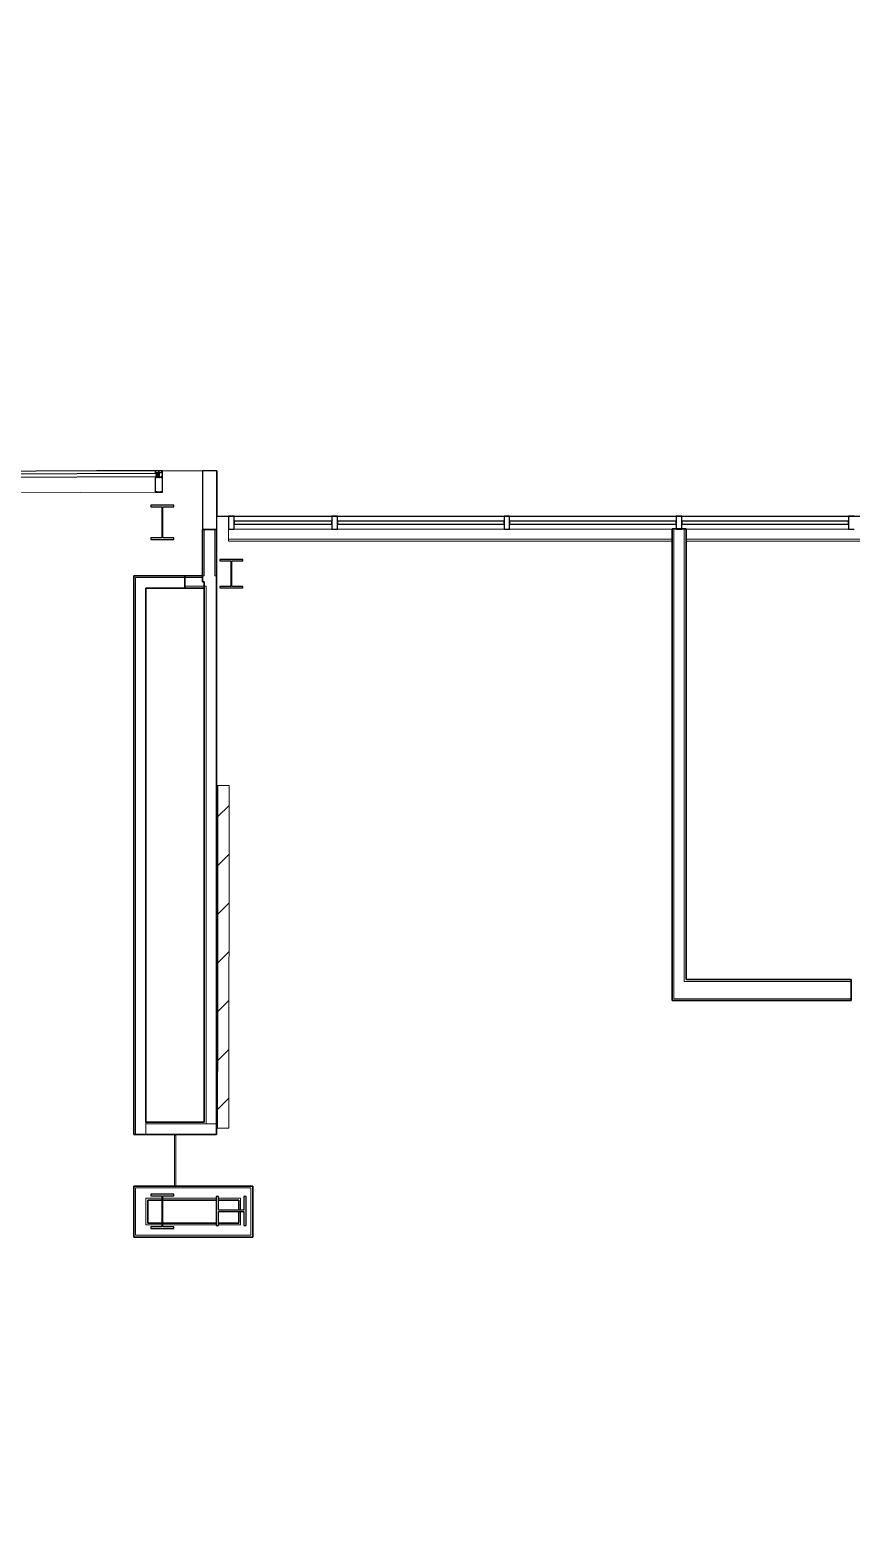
# Model space of a CAD drawing. Header units: millimetres. Extents: x -15988 to 119026, y 0 to 105082.
# Drawn here: x 48154 to 55424, y 39397 to 52541 of the extents above; entities that cross this region are included whole.
import ezdxf

# ---------------------------------------------------------------- set-up
doc = ezdxf.new("R2010")
doc.units = ezdxf.units.MM
doc.header["$LTSCALE"] = 25
doc.header["$MEASUREMENT"] = 0
doc.layers.add('PLANON_CONSTRUCTION', color=8, linetype='CONTINUOUS', lineweight=18)
doc.layers.add('PLANON_FLOOR_POLYLINE', color=5, linetype='CONTINUOUS')

msp = doc.modelspace()

# ---------------------------------------------------------------- linework, layer by layer
at = {"layer": 'PLANON_CONSTRUCTION'}
for p, q in [((49264, 48639), (47941, 48634)), ((49264, 48639), (49264, 48628)), ((49328, 48639), (49264, 48639)), ((49265, 48638), (49326, 48638)), ((49265, 48628), (49265, 48638)), ((49266, 48629), (49269, 48633)), ((49271, 48632), (49269, 48630)), ((49296, 48636), (49296, 48593)), ((49323, 48630), (49321, 48633)), ((49323, 48634), (49325, 48629)), ((49326, 48638), (49326, 48629)), ((49328, 48628), (49328, 48639)), ((49264, 48621), (49264, 48625)), ((49264, 48582), (49265, 48449)), ((49266, 48628), (49265, 48628)), ((49265, 48626), (49266, 48626)), ((49267, 48620), (49265, 48620)), ((49267, 48582), (49265, 48582)), ((49266, 48626), (49266, 48626)), ((49266, 48623), (49266, 48622)), ((49267, 48580), (49267, 48580)), ((49267, 48451), (49267, 48575)), ((49270, 48624), (49268, 48624)), ((49270, 48578), (49268, 48578)), ((49268, 48576), (49273, 48576)), ((49269, 48630), (49269, 48626)), ((49269, 48626), (49272, 48626)), ((49271, 48622), (49271, 48623)), ((49290, 48620), (49271, 48620)), ((49280, 48582), (49271, 48582)), ((49271, 48580), (49271, 48580)), ((49273, 48579), (49288, 48579)), ((49273, 48576), (49273, 48579)), ((49274, 48625), (49274, 48623)), ((49274, 48623), (49288, 48623)), ((49276, 48620), (49276, 48614)), ((49277, 48582), (49277, 48588)), ((49280, 48582), (49280, 48582)), ((49281, 48582), (49280, 48582)), ((49289, 48582), (49281, 48582)), ((49288, 48623), (49296, 48623)), ((49288, 48623), (49288, 48623)), ((49290, 48620), (49288, 48620)), ((49288, 48614), (49288, 48620)), ((49288, 48614), (49288, 48584)), ((49289, 48614), (49288, 48614)), ((49290, 48614), (49288, 48614)), ((49288, 48585), (49288, 48595)), ((49288, 48584), (49289, 48584)), ((49288, 48579), (49288, 48576)), ((49289, 48614), (49289, 48614)), ((49290, 48614), (49289, 48614)), ((49289, 48576), (49290, 48576)), ((49302, 48625), (49290, 48624)), ((49302, 48624), (49290, 48623)), ((49290, 48624), (49290, 48623)), ((49291, 48620), (49290, 48620)), ((49292, 48614), (49290, 48614)), ((49290, 48584), (49290, 48582)), ((49290, 48580), (49302, 48580)), ((49290, 48576), (49290, 48580)), ((49291, 48628), (49291, 48629)), ((49301, 48628), (49291, 48628)), ((49291, 48628), (49291, 48624)), ((49291, 48620), (49291, 48620)), ((49301, 48620), (49291, 48620)), ((49291, 48598), (49291, 48586)), ((49300, 48629), (49292, 48629)), ((49292, 48614), (49292, 48614)), ((49292, 48614), (49292, 48614)), ((49293, 48614), (49292, 48614)), ((49293, 48597), (49292, 48598)), ((49292, 48584), (49292, 48582)), ((49292, 48582), (49300, 48582)), ((49293, 48628), (49293, 48624)), ((49293, 48620), (49293, 48623)), ((49293, 48607), (49293, 48623)), ((49293, 48603), (49293, 48614)), ((49296, 48598), (49293, 48607)), ((49295, 48598), (49293, 48603)), ((49296, 48623), (49304, 48624)), ((49296, 48623), (49296, 48623)), ((49296, 48623), (49296, 48623)), ((49299, 48607), (49296, 48598)), ((49299, 48603), (49297, 48598)), ((49298, 48628), (49299, 48625)), ((49299, 48620), (49299, 48624)), ((49299, 48624), (49299, 48607)), ((49299, 48614), (49299, 48603)), ((49300, 48614), (49299, 48614)), ((49300, 48614), (49300, 48614)), ((49300, 48614), (49300, 48614)), ((49302, 48614), (49300, 48614)), ((49300, 48598), (49300, 48597)), ((49300, 48582), (49300, 48584)), ((49301, 48629), (49301, 48628)), ((49301, 48628), (49301, 48625)), ((49301, 48620), (49301, 48620)), ((49302, 48620), (49301, 48620)), ((49301, 48586), (49301, 48598)), ((49302, 48624), (49302, 48625)), ((49324, 48620), (49302, 48620)), ((49304, 48620), (49302, 48620)), ((49303, 48614), (49302, 48614)), ((49304, 48614), (49302, 48614)), ((49302, 48580), (49302, 48576)), ((49303, 48614), (49303, 48614)), ((49304, 48614), (49303, 48614)), ((49303, 48584), (49304, 48584)), ((49303, 48582), (49303, 48584)), ((49312, 48582), (49303, 48582)), ((49303, 48576), (49304, 48576)), ((49304, 48624), (49304, 48623)), ((49304, 48623), (49323, 48623)), ((49304, 48620), (49304, 48614)), ((49304, 48584), (49304, 48614)), ((49304, 48579), (49319, 48579)), ((49304, 48576), (49304, 48579)), ((49312, 48582), (49312, 48582)), ((49312, 48582), (49312, 48582)), ((49321, 48582), (49312, 48582)), ((49318, 48591), (49324, 48591)), ((49318, 48589), (49318, 48590)), ((49328, 48589), (49318, 48589)), ((49319, 48582), (49319, 48589)), ((49319, 48579), (49319, 48576)), ((49319, 48576), (49325, 48576)), ((49321, 48580), (49321, 48580)), ((49324, 48579), (49322, 48579)), ((49323, 48623), (49323, 48630)), ((49325, 48593), (49325, 48619)), ((49327, 48582), (49325, 48582)), ((49325, 48575), (49326, 48452)), ((49326, 48629), (49326, 48629)), ((49326, 48627), (49326, 48627)), ((49326, 48626), (49327, 48626)), ((49326, 48580), (49326, 48580)), ((49328, 48626), (49328, 48589)), ((49328, 48589), (49328, 48582)), ((49328, 48449), (49328, 48582)), ((47942, 48443), (49265, 48449)), ((49265, 48449), (49328, 48449)), ((49271, 48451), (49267, 48451)), ((49273, 48454), (49273, 48453)), ((49279, 48454), (49273, 48454)), ((49279, 48453), (49279, 48454)), ((49313, 48451), (49280, 48451)), ((49314, 48455), (49314, 48453)), ((49320, 48455), (49314, 48455)), ((49320, 48453), (49320, 48455)), ((49326, 48452), (49322, 48452)), ((49699, 47709), (49699, 48119)), ((49792, 47709), (49792, 48119)), ((49912, 48033), (49912, 48122)), ((49963, 48236), (50827, 48236)), ((50827, 48122), (49963, 48122)), ((50877, 48236), (52351, 48236)), ((52351, 48122), (50877, 48122)), ((52401, 48236), (53875, 48236)), ((53838, 48122), (52401, 48122)), ((53854, 43967), (53854, 48125)), ((53925, 48236), (55399, 48236)), ((53946, 44120), (53946, 48125)), ((55399, 48122), (53962, 48122)), ((49912, 48017), (49912, 48033)), ((53838, 48033), (49912, 48033)), ((53838, 48017), (49912, 48017)), ((58410, 48033), (53962, 48033)), ((58410, 48017), (53962, 48017)), ((49684, 47693), (49090, 47693)), ((49090, 42767), (49090, 47693)), ((49715, 47617), (49528, 47617)), ((49684, 47709), (49699, 47709)), ((49715, 42859), (49715, 47617)), ((49792, 47709), (49807, 47709)), ((49807, 45855), (49806, 44839)), ((49820, 45855), (49807, 45855)), ((49819, 44839), (49820, 45855)), ((49806, 44839), (49805, 43823)), ((49819, 44839), (49806, 44839)), ((49806, 44839), (49819, 44839)), ((49818, 43823), (49819, 44839)), ((53946, 44120), (55424, 44120)), ((53854, 43967), (55424, 43967)), ((49805, 43823), (49804, 42821)), ((49818, 43823), (49805, 43823)), ((49805, 43823), (49818, 43823)), ((49816, 42821), (49818, 43823)), ((49182, 42875), (49182, 42767)), ((49807, 42859), (49182, 42859)), ((49434, 42759), (49434, 42310)), ((49447, 42759), (49434, 42759)), ((49447, 42310), (49447, 42759)), ((49804, 42821), (49816, 42821)), ((49090, 42294), (50112, 42294)), ((49090, 41875), (49090, 42294)), ((49182, 42202), (49324, 42202)), ((49182, 41967), (49182, 42202)), ((49332, 42202), (49805, 42202)), ((49434, 42310), (49447, 42310)), ((49825, 42202), (50020, 42202)), ((50020, 42202), (50020, 42096)), ((50112, 42294), (50112, 41875)), ((50020, 42084), (50020, 41967)), ((49324, 41967), (49182, 41967)), ((49805, 41967), (49332, 41967)), ((50020, 41967), (49825, 41967)), ((50112, 41875), (49090, 41875))]:
    msp.add_line(p, q, dxfattribs=at)
at = {"layer": 'PLANON_CONSTRUCTION', "lineweight": 25}
for p, q in [((49328, 48639), (49264, 48639)), ((49264, 48639), (49264, 48614)), ((49328, 48449), (49328, 48639)), ((49811, 48639), (49684, 48639)), ((49684, 48639), (49684, 48119)), ((49811, 48119), (49811, 48639)), ((49277, 48614), (47822, 48608)), ((47822, 48583), (49277, 48588)), ((49264, 48614), (49277, 48614)), ((49277, 48588), (49264, 48588)), ((49264, 48588), (49265, 48449)), ((49277, 48588), (49277, 48614)), ((49277, 48614), (49277, 48588)), ((49265, 48449), (49328, 48449)), ((49430, 48333), (49226, 48333)), ((49226, 48333), (49226, 48320)), ((49226, 48320), (49324, 48320)), ((49324, 48320), (49324, 48044)), ((49332, 48044), (49332, 48320)), ((49332, 48320), (49430, 48320)), ((49430, 48320), (49430, 48333)), ((49684, 48119), (49811, 48119)), ((49963, 48236), (49912, 48236)), ((49912, 48236), (49912, 48122)), ((49912, 48122), (49963, 48122)), ((49963, 48122), (49963, 48236)), ((50827, 48192), (49963, 48192)), ((49963, 48192), (49963, 48166)), ((49963, 48166), (50827, 48166)), ((50827, 48166), (50827, 48192)), ((52351, 48192), (50877, 48192)), ((50877, 48192), (50877, 48166)), ((50877, 48166), (52351, 48166)), ((52351, 48166), (52351, 48192)), ((53875, 48192), (52401, 48192)), ((52401, 48192), (52401, 48166)), ((52401, 48166), (53875, 48166)), ((53875, 48166), (53875, 48192)), ((55399, 48192), (53925, 48192)), ((53925, 48192), (53925, 48166)), ((53925, 48166), (55399, 48166)), ((55399, 48166), (55399, 48192)), ((49324, 48044), (49226, 48044)), ((49226, 48044), (49226, 48031)), ((49226, 48031), (49430, 48031)), ((49430, 48044), (49332, 48044)), ((49430, 48031), (49430, 48044)), ((50039, 47854), (49836, 47854)), ((49836, 47854), (49836, 47841)), ((50039, 47841), (50039, 47854)), ((49836, 47841), (49934, 47841)), ((49934, 47841), (49934, 47616)), ((49942, 47616), (49942, 47841)), ((49942, 47841), (50039, 47841)), ((49934, 47616), (49836, 47616)), ((49836, 47616), (49836, 47602)), ((49836, 47602), (50039, 47602)), ((50039, 47616), (49942, 47616)), ((50039, 47602), (50039, 47616)), ((49430, 42237), (49226, 42237)), ((49226, 42237), (49226, 42224)), ((49226, 42224), (49324, 42224)), ((49324, 42224), (49324, 41948)), ((49332, 41948), (49332, 42224)), ((49332, 42224), (49430, 42224)), ((49430, 42224), (49430, 42237)), ((49805, 42218), (49805, 41961)), ((49825, 42218), (49805, 42218)), ((49825, 42096), (49825, 42218)), ((50070, 42218), (50050, 42218)), ((50050, 42218), (50050, 42096)), ((50070, 41961), (50070, 42218)), ((50050, 42096), (49825, 42096)), ((49825, 41961), (49825, 42084)), ((49825, 42084), (50050, 42084)), ((50050, 42084), (50050, 41961)), ((49324, 41948), (49226, 41948)), ((49226, 41948), (49226, 41935)), ((49226, 41935), (49430, 41935)), ((49430, 41948), (49332, 41948)), ((49430, 41935), (49430, 41948)), ((49805, 41961), (49825, 41961)), ((50050, 41961), (50070, 41961))]:
    msp.add_line(p, q, dxfattribs=at)
at = {"layer": 'PLANON_CONSTRUCTION', "lineweight": 30}
for p, q in [((49684, 48119), (49684, 47655)), ((49807, 48119), (49684, 48119)), ((49807, 42767), (49807, 48119)), ((53838, 48125), (53838, 43952)), ((53962, 48125), (53838, 48125)), ((53962, 44136), (53962, 48125)), ((49074, 47709), (49074, 42767)), ((49684, 47709), (49074, 47709)), ((49182, 42875), (49182, 47601)), ((49182, 47601), (49699, 47601)), ((49528, 47709), (49528, 47601)), ((49699, 47655), (49684, 47655)), ((49699, 47655), (49699, 42875)), ((55424, 44136), (53962, 44136)), ((55424, 43952), (55424, 44136)), ((53838, 43952), (55424, 43952)), ((49699, 42875), (49182, 42875)), ((49074, 42767), (49807, 42767)), ((50128, 42310), (49074, 42310)), ((49074, 42310), (49074, 41859)), ((50128, 41859), (50128, 42310)), ((49198, 42186), (49324, 42186)), ((49198, 41983), (49198, 42186)), ((49332, 42186), (49805, 42186)), ((49825, 42186), (50004, 42186)), ((50004, 42186), (50004, 42096)), ((50004, 42084), (50004, 41983)), ((49324, 41983), (49198, 41983)), ((49805, 41983), (49332, 41983)), ((50004, 41983), (49825, 41983)), ((49074, 41859), (50128, 41859))]:
    msp.add_line(p, q, dxfattribs=at)
at = {"layer": 'PLANON_CONSTRUCTION', "lineweight": 25, "extrusion": (0, 0, -1)}
for p, q in [((50877, 48236), (50827, 48236)), ((50827, 48236), (50827, 48122)), ((50827, 48122), (50877, 48122)), ((50877, 48122), (50877, 48236)), ((52401, 48236), (52351, 48236)), ((52351, 48236), (52351, 48122)), ((52351, 48122), (52401, 48122)), ((52401, 48122), (52401, 48236)), ((53925, 48236), (53875, 48236)), ((53875, 48236), (53875, 48122)), ((53875, 48122), (53925, 48122)), ((53925, 48122), (53925, 48236)), ((55449, 48236), (55399, 48236)), ((55399, 48236), (55399, 48122)), ((55399, 48122), (55449, 48122))]:
    msp.add_line(p, q, dxfattribs=at)
at = {"layer": 'PLANON_CONSTRUCTION', "lineweight": 9}
for p, q in [((49919, 45855), (49820, 45855)), ((49915, 42821), (49919, 45855)), ((49820, 45579), (49918, 45677)), ((49820, 45147), (49918, 45246)), ((49819, 44716), (49917, 44814)), ((49819, 44284), (49917, 44382)), ((49818, 43853), (49916, 43951)), ((49818, 43422), (49916, 43519)), ((49818, 42990), (49915, 43088)), ((49816, 42821), (49915, 42821))]:
    msp.add_line(p, q, dxfattribs=at)
at = {"layer": 'PLANON_CONSTRUCTION'}
for centre, radius, start, end in [((49270, 48633), 1.02, 330.2309, 150.2309), ((49322, 48633), 1.02, 30.2309, 210.2309), ((49266, 48628), 1.52, 180.2309, 270.2309), ((49265, 48625), 0.762, 90.2309, 180.2309), ((49265, 48621), 0.508, 180.2309, 270.2309), ((49265, 48582), 0.508, 90.2309, 180.2309), ((49266, 48627), 1.27, 270.2309, 71.5679), ((49266, 48627), 1.02, 270.2309, 90.2309), ((49268, 48623), 1.27, 90.2309, 180.2309), ((49269, 48622), 2.29, 180.2309, 225.4205), ((49267, 48621), 0.381, 270.2309, 45.4205), ((49267, 48582), 0.381, 315.0412, 90.2309), ((49269, 48580), 2.29, 135.0412, 180.2309), ((49268, 48580), 1.27, 180.2309, 270.2309), ((49268, 48575), 0.762, 90.2309, 180.2309), ((49270, 48623), 1.27, 0.2309, 90.2309), ((49269, 48622), 2.29, 315.0412, 0.2309), ((49271, 48621), 0.381, 135.0412, 270.2309), ((49270, 48580), 1.27, 270.2309, 0.2309), ((49271, 48582), 0.381, 90.2309, 225.4205), ((49269, 48580), 2.29, 0.2309, 45.4205), ((49272, 48625), 1.52, 0.2309, 90.2309), ((49273, 48576), 0.508, 270.2309, 0.2309), ((49288, 48584), 0.254, 180.2309, 270.2309), ((49289, 48576), 0.508, 180.2309, 270.2309), ((49289, 48584), 0.254, 0.2309, 90.2309), ((49289, 48582), 0.254, 270.2309, 0.2309), ((49290, 48576), 0.508, 270.2309, 0.2309), ((49292, 48628), 1.38, 21.1577, 159.2893), ((49291, 48598), 0.762, 15.2309, 180.2309), ((49289, 48584), 2.79, 0.2309, 63.1952), ((49296, 48625), 4.19, 52.2469, 125.9435), ((49296, 48598), 3.63, 195.2309, 345.2309), ((49296, 48598), 1.09, 195.2309, 345.2309), ((49300, 48628), 1.38, 21.1577, 154.8152), ((49301, 48598), 0.762, 0.2309, 165.2309), ((49303, 48584), 2.79, 117.2665, 180.2309), ((49303, 48576), 0.508, 180.2309, 270.2309), ((49303, 48584), 0.254, 90.2309, 180.2309), ((49303, 48582), 0.254, 180.2309, 270.2309), ((49304, 48584), 0.254, 270.2309, 0.2309), ((49304, 48576), 0.508, 270.2309, 0.2309), ((49318, 48590), 0.762, 90.2309, 180.2309), ((49318, 48589), 0.762, 180.2309, 270.2309), ((49319, 48576), 0.508, 180.2309, 270.2309), ((49321, 48582), 0.381, 315.0412, 90.2309), ((49323, 48580), 2.29, 135.0412, 180.2309), ((49322, 48580), 1.27, 180.2309, 270.2309), ((49324, 48619), 1.52, 0.2309, 90.2309), ((49324, 48593), 1.52, 270.2309, 0.2309), ((49324, 48580), 1.27, 270.2309, 0.2309), ((49326, 48628), 1.27, 108.8938, 270.2309), ((49326, 48628), 1.02, 90.2309, 270.2309), ((49323, 48580), 2.29, 0.2309, 45.4205), ((49325, 48582), 0.381, 90.2309, 225.4205), ((49325, 48575), 0.762, 0.2309, 90.2309), ((49326, 48628), 1.52, 270.2309, 0.2309), ((49327, 48626), 0.762, 0.2309, 90.2309), ((49327, 48582), 0.508, 0.2309, 90.2309), ((49271, 48453), 1.52, 270.2309, 0.2309), ((49280, 48453), 1.52, 180.2309, 270.2309), ((49313, 48453), 1.52, 270.2309, 0.2309), ((49322, 48453), 1.52, 180.2309, 270.2309)]:
    msp.add_arc(centre, radius, start, end, dxfattribs=at)
at = {"layer": 'PLANON_FLOOR_POLYLINE', "ltscale": 0.25}
msp.add_lwpolyline([(0, 0), (-15988, 33911, -0.112855), (49811, 48639), (49811, 48236), (72290, 48236), (72290, 105082), (111406, 105082), (111406, 58346), (96166, 58346), (96166, 42598), (119026, 42598), (119026, 3482), (49430, 3482), (49430, 11455, 0.075233), (20245, 7418, 0.047303)], format="xyb", close=True, dxfattribs=at)

doc.saveas('drawing.dxf')
